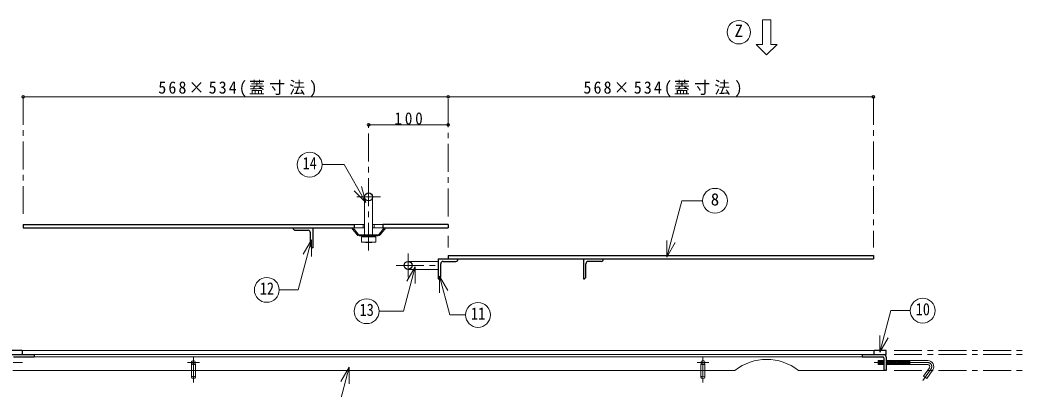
# Model space of a CAD drawing. Units: millimetres at full size, sheet at 1:7; details may follow other scales. Extents: x -1465 to 1370, y -987 to 980.
# Drawn here: x -832 to 422, y -304 to 160 of the extents above; entities that cross this region are included whole.
import ezdxf
from ezdxf.enums import TextEntityAlignment as Align

# ---------------------------------------------------------------- set-up
doc = ezdxf.new("R2010")
doc.units = ezdxf.units.MM
doc.header["$LTSCALE"] = 7
doc.header["$PDMODE"] = 32
doc.header["$PDSIZE"] = 3.5
doc.linetypes.add('CHAIN1', pattern=[8, 5, -1, 1, -1])
doc.linetypes.add('DASHED1', pattern=[1.8, 1.2, -0.6])
doc.layers.add('0-0____1', color=4, linetype='Continuous', lineweight=9)
doc.styles.add('ＭＳ ゴシック', font='')
doc.styles.get('ＭＳ ゴシック').set_extended_font_data('MS Gothic')

msp = doc.modelspace()

# ---------------------------------------------------------------- linework, layer by layer
at = {"layer": '0-0____1'}
for p, q in [((100.249, 159.62), (110.749, 159.62)), ((100.249, 128.995), (100.249, 159.62)), ((110.749, 159.62), (110.749, 128.995)), ((92.374, 128.995), (100.249, 128.995)), ((-394.501, 28.12), (-294.501, 28.12)), ((-399.501, -96.88), (-401.501, -96.88)), ((-387.501, -96.88), (-389.501, -96.88)), ((-401.501, -101.38), (-399.501, -101.38)), ((-389.501, -101.38), (-387.501, -101.38)), ((245.397, -267.88), (245.806, -272.88)), ((246.401, -267.88), (246.809, -272.88)), ((247.404, -267.88), (247.812, -272.88)), ((248.407, -267.88), (248.816, -272.88)), ((249.411, -267.88), (249.819, -272.88)), ((250.414, -267.88), (250.822, -272.88)), ((251.417, -267.88), (251.826, -272.88)), ((252.421, -267.88), (252.499, -268.835)), ((255.499, -268.713), (255.839, -272.88)), ((256.434, -267.88), (256.842, -272.88)), ((257.437, -267.88), (257.846, -272.88)), ((258.441, -267.88), (258.849, -272.88)), ((259.444, -267.88), (259.852, -272.88)), ((260.447, -267.88), (260.856, -272.88)), ((261.451, -267.88), (261.859, -272.88)), ((262.454, -267.88), (262.862, -272.88)), ((263.457, -267.88), (263.866, -272.88)), ((264.461, -267.88), (264.869, -272.88)), ((265.464, -267.88), (265.872, -272.88)), ((266.467, -267.88), (266.876, -272.88)), ((267.471, -267.88), (267.879, -272.88)), ((268.474, -267.88), (268.882, -272.88)), ((269.477, -267.88), (269.886, -272.88)), ((270.481, -267.88), (270.889, -272.88)), ((271.484, -267.88), (271.892, -272.88)), ((272.487, -267.88), (272.896, -272.88)), ((273.491, -267.88), (273.899, -272.88)), ((274.494, -267.88), (274.902, -272.88)), ((275.497, -267.88), (275.906, -272.88)), ((276.501, -267.88), (276.909, -272.88)), ((277.504, -267.88), (277.912, -272.88)), ((278.507, -267.88), (278.916, -272.88)), ((279.511, -267.88), (279.919, -272.88)), ((280.514, -267.88), (280.922, -272.88)), ((281.517, -267.88), (281.926, -272.88)), ((282.521, -267.88), (282.929, -272.88)), ((283.524, -267.88), (283.932, -272.88)), ((284.527, -267.88), (284.936, -272.88)), ((285.397, -272.88), (285.397, -267.88)), ((65.499, -280.38), (-841.501, -280.38)), ((-617.001, -280.38), (-617.001, -288.878)), ((-612.001, -280.38), (-612.001, -288.878)), ((22.999, -280.38), (22.999, -288.878)), ((27.999, -280.38), (27.999, -288.878)), ((252.499, -280.38), (145.499, -280.38))]:
    msp.add_line(p, q, dxfattribs=at)
at = {"layer": '0-0____1', "linetype": 'CHAIN1'}
for p, q in [((-828.501, 63.12), (-828.501, -86.88)), ((-294.501, -86.88), (-294.501, 63.12)), ((239.499, 63.12), (239.499, -125.88)), ((-394.501, -129.88), (-394.501, 28.12)), ((-409.501, -62.38), (-379.501, -62.38)), ((-294.501, -111.38), (-294.501, -125.88)), ((-345.001, -163.38), (-345.001, -133.38)), ((-360.001, -148.38), (-307.001, -148.38)), ((-614.501, -262.88), (-614.501, -295.312)), ((25.499, -262.88), (25.499, -295.312)), ((265.499, -255.38), (445.499, -255.38)), ((265.499, -260.38), (445.499, -260.38)), ((-896.896, -270.38), (-829.4, -270.38)), ((-607.001, -270.38), (-622.001, -270.38)), ((17.999, -270.38), (32.999, -270.38)), ((307.894, -270.38), (240.397, -270.38)), ((265.499, -280.38), (445.499, -280.38)), ((311.989, -278.248), (301.679, -292.973))]:
    msp.add_line(p, q, dxfattribs=at)
at = {"layer": '0-0____1', "color": 7, "lineweight": 18}
for p, q in [((-397.874, -69.531), (-403.309, -49.247)), ((-397.874, -69.531), (-412.723, -54.682)), ((-399.501, -62.38), (-399.501, -109.88)), ((-389.501, -62.38), (-389.501, -109.88)), ((-19.9, -138.069), (-0.941, -67.315)), ((24.98, -67.315), (-0.941, -67.315)), ((-401.501, -96.88), (-412.501, -96.88)), ((-401.501, -96.88), (-401.501, -101.38)), ((-408.902, -110.254), (-416.001, -101.38)), ((-407.731, -109.317), (-414.08, -101.38)), ((-412.501, -101.38), (-401.501, -101.38)), ((-382.443, -109.88), (-406.559, -109.88)), ((-406.559, -111.38), (-382.443, -111.38)), ((-403.501, -112.38), (-385.501, -112.38)), ((-403.501, -119.38), (-403.501, -112.38)), ((-399.501, -111.38), (-399.501, -111.98)), ((-398.501, -111.88), (-390.501, -111.88)), ((-390.501, -111.88), (-394.501, -112.38)), ((-394.501, -112.38), (-394.501, -119.38)), ((-385.501, -112.38), (-390.501, -111.88)), ((-389.501, -111.38), (-389.501, -111.98)), ((-385.501, -119.38), (-385.501, -112.38)), ((-381.272, -109.317), (-374.922, -101.38)), ((-380.101, -110.254), (-373.001, -101.38)), ((-466.322, -116.243), (-476.822, -134.429)), ((-466.322, -116.243), (-466.322, -137.243)), ((-403.501, -119.38), (-385.501, -119.38)), ((-403.501, -119.38), (-398.501, -119.88)), ((-398.501, -119.88), (-394.501, -119.38)), ((-394.501, -119.38), (-390.501, -119.88)), ((-19.9, -138.069), (-19.9, -117.069)), ((-19.9, -138.069), (-9.4, -119.883)), ((-335.881, -150.105), (-346.381, -168.292)), ((-345.001, -143.38), (-307.001, -143.38)), ((-335.881, -150.105), (-335.881, -171.105)), ((-345.001, -153.38), (-307.001, -153.38)), ((-305.425, -161.829), (-294.925, -180.015)), ((-305.425, -161.829), (-305.425, -182.829)), ((-305.425, -161.829), (-292.361, -210.586)), ((-272.727, -210.586), (-292.361, -210.586)), ((247.64, -257.375), (261.616, -205.216)), ((285.93, -205.216), (261.616, -205.216)), ((247.64, -257.375), (247.64, -236.375)), ((247.64, -257.375), (258.14, -239.188)), ((240.499, -255.38), (-829.501, -255.38)), ((-814.501, -260.38), (225.499, -260.38)), ((-814.501, -263.38), (225.499, -263.38)), ((245.397, -272.88), (245.397, -267.88)), ((252.499, -267.88), (245.397, -267.88)), ((252.499, -272.88), (245.397, -272.88)), ((307.894, -267.88), (255.499, -267.88)), ((307.894, -272.88), (255.499, -272.88)), ((-418.828, -276.129), (-429.328, -294.316)), ((-418.828, -276.129), (-418.828, -297.129)), ((314.037, -279.682), (306.594, -290.312))]:
    msp.add_line(p, q, dxfattribs=at)
at = {"layer": '0-0____1', "color": 5, "lineweight": 25}
for p, q in [((-828.501, -96.88), (-412.501, -96.88)), ((-412.501, -96.88), (-412.501, -101.38)), ((-376.501, -96.88), (-376.501, -101.38)), ((-294.501, -96.88), (-376.501, -96.88)), ((-294.501, -96.88), (-294.501, -101.38)), ((-486.501, -104.38), (-470.501, -104.38)), ((-467.501, -123.38), (-467.501, -107.38)), ((-464.501, -101.38), (-464.501, -126.38)), ((-376.501, -101.38), (-294.501, -101.38)), ((-294.501, -135.88), (239.499, -135.88)), ((-294.501, -135.88), (-294.501, -140.38)), ((239.499, -135.88), (239.499, -140.38)), ((-307.001, -140.38), (239.499, -140.38)), ((-307.001, -140.38), (-307.001, -165.38)), ((-304.001, -162.38), (-304.001, -146.38)), ((-301.001, -143.38), (-285.001, -143.38)), ((-124.501, -140.38), (-124.501, -165.38)), ((-121.501, -162.38), (-121.501, -146.38)), ((-102.501, -143.38), (-118.501, -143.38)), ((-829.501, -255.38), (-844.501, -255.38)), ((-844.501, -260.38), (-814.501, -260.38)), ((-840.501, -263.38), (-814.501, -263.38)), ((-829.501, -255.38), (-829.501, -260.38)), ((-814.501, -260.38), (-814.501, -263.38)), ((225.499, -260.38), (255.499, -260.38)), ((225.499, -260.38), (225.499, -263.38)), ((225.499, -263.38), (251.499, -263.38)), ((255.499, -255.38), (240.499, -255.38)), ((240.499, -260.38), (240.499, -255.38)), ((255.499, -260.38), (255.499, -255.38)), ((255.499, -263.38), (255.499, -280.38)), ((252.499, -264.38), (252.499, -280.38)), ((255.499, -280.38), (252.499, -280.38))]:
    msp.add_line(p, q, dxfattribs=at)
at = {"layer": '0-0____1', "linetype": 'DASHED1'}
for p, q in [((-400.501, -109.88), (-400.501, -111.38)), ((-399.501, -109.88), (-399.501, -111.38)), ((-389.501, -109.88), (-389.501, -111.38)), ((-388.501, -109.88), (-388.501, -111.38)), ((-617.001, -280.38), (-617.001, -270.38)), ((-612.001, -280.38), (-612.001, -270.38)), ((22.999, -280.38), (22.999, -270.38)), ((27.999, -280.38), (27.999, -270.38))]:
    msp.add_line(p, q, dxfattribs=at)
at = {"layer": '0-0____1'}
for points in [[(92.374, 128.995), (105.499, 115.87), (118.624, 128.995), (110.749, 128.995)], [(-828.501, 63.12), (-294.501, 63.12), (239.499, 63.12)]]:
    msp.add_lwpolyline(points, dxfattribs=at)
at = {"layer": '0-0____1', "color": 7, "lineweight": 18}
for points in [[(-397.874, -69.531), (-425.344, -21.952), (-453.058, -21.952)], [(-376.501, -96.88), (-387.501, -96.88), (-387.501, -101.38), (-376.501, -101.38)], [(-394.501, -112.38), (-398.501, -111.88), (-403.501, -112.38)], [(-466.322, -116.243), (-483.187, -179.183), (-506.81, -179.183)], [(-398.501, -119.88), (-390.501, -119.88), (-385.501, -119.38)], [(-335.881, -150.105), (-350.847, -205.961), (-381.453, -205.961)], [(-418.828, -276.129), (-432.095, -325.64), (-461.686, -325.64)], [(309.942, -276.814), (302.499, -287.444), (306.594, -290.312)]]:
    msp.add_lwpolyline(points, dxfattribs=at)
at = {"layer": '0-0____1', "color": 5, "lineweight": 25}
msp.add_lwpolyline([(-828.501, -96.88), (-828.501, -101.38), (-412.501, -101.38)], dxfattribs=at)
at = {"layer": '0-0____1', "color": 7, "lineweight": 18}
for centre, radius in [((70.499, 144.307), 14.7), ((-468.658, -21.952), 15.6), ((40.58, -67.315), 15.6), ((-522.41, -179.183), 15.6), ((-397.053, -205.961), 15.6), ((-257.127, -210.586), 15.6), ((301.53, -205.216), 15.6)]:
    msp.add_circle(centre, radius, dxfattribs=at)
at = {"layer": '0-0____1', "color": 5, "lineweight": 25}
for centre in [(-394.501, -62.38), (-345.001, -148.38)]:
    msp.add_circle(centre, 5, dxfattribs=at)
at = {"layer": '0-0____1'}
for centre in [(-614.501, -270.38), (25.499, -270.38)]:
    msp.add_circle(centre, 2.5, dxfattribs=at)
at = {"layer": '0-0____1', "color": 5, "lineweight": 25}
for centre, radius, start, end in [((-486.501, -101.38), 3, 180, 270), ((-470.501, -107.38), 3, 0, 90), ((-464.501, -123.38), 3, 180, 270), ((-301.001, -146.38), 3, 90, 180), ((-285.001, -140.38), 3, 270, 0), ((-118.501, -146.38), 3, 90, 180), ((-102.501, -140.38), 3, 270, 0), ((-307.001, -162.38), 3, 270, 0), ((-124.501, -162.38), 3, 270, 0), ((251.499, -264.38), 1, 0, 90), ((252.499, -263.38), 3, 0, 90)]:
    msp.add_arc(centre, radius, start, end, dxfattribs=at)
at = {"layer": '0-0____1', "color": 7, "lineweight": 18}
for centre, radius, start, end in [((-406.559, -108.38), 3, 218.65981, 270), ((-406.559, -108.38), 1.5, 218.65981, 270), ((-382.443, -108.38), 1.5, 270, 321.34019), ((-382.443, -108.38), 3, 270, 321.34019), ((307.894, -275.38), 7.5, 325, 90), ((307.894, -275.38), 2.5, 325, 90)]:
    msp.add_arc(centre, radius, start, end, dxfattribs=at)
at = {"layer": '0-0____1'}
msp.add_arc((105.499, -330.523), 64.143, 51.41991, 128.58009, dxfattribs=at)
at = {"layer": '0-0____1', "linetype": 'CHAIN1'}
msp.add_arc((307.894, -275.38), 5, 325, 90, dxfattribs=at)
at = {"layer": '0-0____1'}
for centre in [(-614.501, -288.868), (25.499, -288.868)]:
    msp.add_ellipse(centre, major_axis=(2.5, 0), ratio=0.57, dxfattribs=at)
for p in [(-828.501, 63.12), (-294.501, 63.12), (239.499, 63.12), (-394.501, 28.12), (-294.501, 28.12)]:
    msp.add_point(p, dxfattribs=at)

# ---------------------------------------------------------------- texts
at = {"layer": '0-0____1', "color": 7, "style": 'ＭＳ ゴシック'}
for s, p in [('Z', (65.249, 133.807)), ('8', (35.33, -77.815))]:
    msp.add_text(s, height=15.4, dxfattribs=at).set_placement(p, align=Align.BOTTOM_LEFT)
at = {"layer": '0-0____1', "color": 7, "style": 'ＭＳ ゴシック', "width": 0.85}
for s, p in [('14', (-477.408, -32.452)), ('12', (-531.16, -189.683)), ('13', (-405.803, -216.461)), ('10', (292.78, -215.716)), ('11', (-265.877, -221.086))]:
    msp.add_text(s, height=15.4, dxfattribs=at).set_placement(p, align=Align.BOTTOM_LEFT)
at = {"layer": '0-0____1', "color": 7, "char_height": 15.4, "attachment_point": 7, "style": 'ＭＳ ゴシック'}
for s, insert in [('\\T1.27;\\W0.95;568×534(蓋寸法)', (-658.626, 63.12)), ('\\T1.27;\\W0.95;568×534(蓋寸法)', (-124.626, 63.12)), ('\\T1.38;\\W0.9;100', (-362.001, 28.12))]:
    msp.add_mtext(s, dxfattribs=dict(at, insert=insert))

doc.saveas('drawing.dxf')
